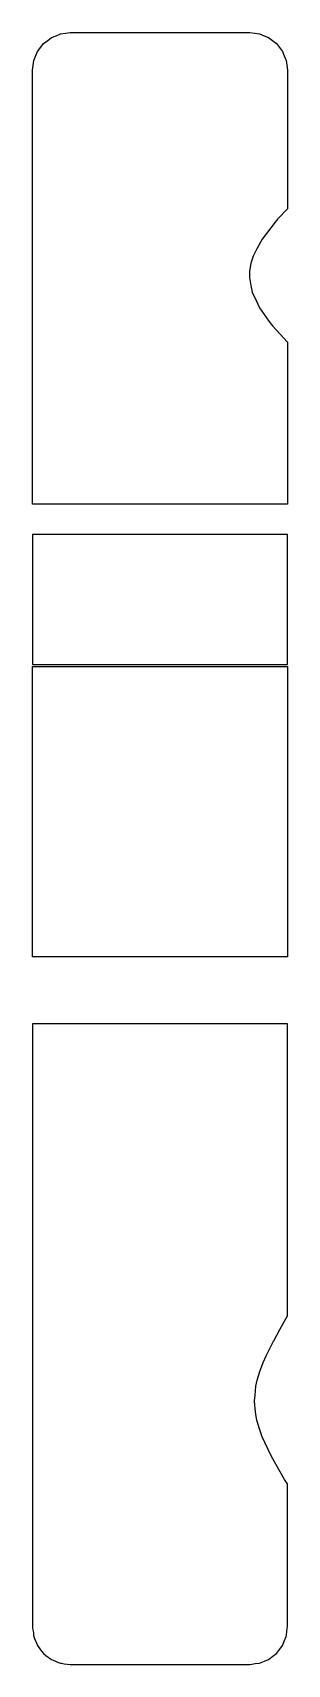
# Model space of a CAD drawing. Header units: metres. Extents: x 2.4 to 16, y -16 to 71.
import ezdxf

# ---------------------------------------------------------------- set-up
doc = ezdxf.new("R2010")
doc.units = ezdxf.units.M

msp = doc.modelspace()

# ---------------------------------------------------------------- linework, layer by layer
for p, q in [((2.986, 70.414), (3.205, 70.583)), ((3.205, 70.583), (3.4, 70.732)), ((3.4, 70.732), (3.656, 70.838)), ((3.656, 70.838), (3.882, 70.932)), ((3.882, 70.932), (4.157, 70.968)), ((4.157, 70.968), (4.4, 71)), ((4.4, 71), (6.42, 71)), ((6.42, 71), (13.765, 71)), ((13.765, 71), (14, 71)), ((14, 71), (14.262, 70.965)), ((14.262, 70.965), (14.518, 70.932)), ((14.518, 70.932), (14.756, 70.833)), ((14.756, 70.833), (15, 70.732)), ((15, 70.732), (15.204, 70.575)), ((15.204, 70.575), (15.414, 70.414)), ((2.468, 69.518), (2.574, 69.773)), ((2.574, 69.773), (2.668, 70)), ((2.668, 70), (2.836, 70.22)), ((2.836, 70.22), (2.986, 70.414)), ((15.414, 70.414), (15.571, 70.21)), ((15.571, 70.21), (15.732, 70)), ((15.732, 70), (15.831, 69.762)), ((15.831, 69.762), (15.932, 69.518)), ((2.4, 69), (2.432, 69.243)), ((2.4, 61.465), (2.4, 69)), ((2.432, 69.243), (2.468, 69.518)), ((15.932, 69.518), (15.965, 69.262)), ((15.965, 69.262), (16, 69)), ((16, 69), (16, 61.918)), ((16, 69), (16, 69)), ((16, 61.918), (16, 61.607)), ((2.4, 60.824), (2.4, 61.465)), ((15.489, 61.078), (15.343, 60.891)), ((16, 61.607), (15.489, 61.078)), ((2.4, 60.103), (2.4, 60.824)), ((2.4, 59.367), (2.4, 60.103)), ((15.343, 60.891), (14.648, 59.989)), ((2.4, 57.976), (2.4, 59.367)), ((14.361, 59.467), (14.171, 59.077)), ((14.648, 59.989), (14.361, 59.467)), ((14.057, 58.704), (13.985, 58.269)), ((14.171, 59.077), (14.057, 58.704)), ((2.4, 57.452), (2.4, 57.976)), ((2.4, 56.805), (2.4, 57.452)), ((13.985, 58.269), (13.97, 57.949)), ((13.97, 57.949), (14.042, 57.519)), ((14.042, 57.519), (14.117, 57.168)), ((2.4, 56.118), (2.4, 56.805)), ((14.117, 57.168), (14.325, 56.72)), ((14.325, 56.72), (14.519, 56.322)), ((2.4, 55.471), (2.4, 56.118)), ((14.519, 56.322), (15.017, 55.611)), ((2.4, 54.928), (2.4, 55.471)), ((2.4, 49.734), (2.4, 54.928)), ((15.017, 55.611), (15.21, 55.36)), ((15.21, 55.36), (16, 54.488)), ((16, 54.488), (16, 52.031)), ((16, 52.031), (16, 45.865)), ((2.4, 48.679), (2.4, 49.734)), ((2.4, 45.865), (2.4, 48.679)), ((13.45, 45.865), (2.4, 45.865)), ((16, 45.865), (13.45, 45.865)), ((4.95, 44.241), (2.4, 44.241)), ((2.4, 44.241), (2.4, 41.113)), ((16, 44.241), (4.95, 44.241)), ((16, 37.744), (16, 44.241)), ((2.4, 41.113), (2.4, 37.312)), ((16, 37.312), (16, 37.744)), ((2.4, 37.312), (2.57, 37.312)), ((2.4, 32.539), (2.4, 37.204)), ((2.4, 37.204), (15.83, 37.204)), ((2.57, 37.312), (16, 37.312)), ((15.83, 37.204), (16, 37.204)), ((16, 37.312), (16, 37.312)), ((16, 37.204), (16, 28.652)), ((2.4, 28.652), (2.4, 32.539)), ((2.4, 27.916), (2.4, 28.652)), ((2.4, 26.812), (2.4, 27.916)), ((16, 28.652), (16, 26.812)), ((16, 28.652), (16, 28.652)), ((2.4, 23.985), (2.4, 26.812)), ((16, 26.812), (16, 21.724)), ((2.4, 21.724), (2.4, 23.985)), ((8.01, 21.724), (2.4, 21.724)), ((16, 21.724), (8.01, 21.724)), ((10.39, 18.152), (2.4, 18.152)), ((2.4, 18.152), (2.4, 15.376)), ((16, 18.152), (10.39, 18.152)), ((16, 13.064), (16, 18.152)), ((2.4, 15.376), (2.4, 13.064)), ((2.4, 13.064), (2.4, 10.942)), ((16, 10.942), (16, 13.064)), ((2.4, 10.942), (2.4, 9.881)), ((16, 4.485), (16, 10.942)), ((2.4, 9.881), (2.4, 6.78)), ((2.4, 6.78), (2.4, 3.809)), ((16, 2.59), (16, 4.485)), ((16, 4.485), (16, 4.485)), ((2.4, 3.809), (2.4, 1.383)), ((15.269, 1.253), (15.602, 1.862)), ((15.602, 1.862), (16, 2.59)), ((2.4, 1.383), (2.4, 0.586)), ((14.888, 0.484), (15.261, 1.239)), ((15.261, 1.239), (15.264, 1.243)), ((15.264, 1.243), (15.267, 1.248)), ((15.267, 1.248), (15.269, 1.253)), ((2.4, 0.586), (2.4, -0.201)), ((14.53, -0.379), (14.708, 0.097)), ((14.708, 0.097), (14.888, 0.484)), ((2.4, -0.201), (2.4, -1.099)), ((14.317, -1.171), (14.395, -0.844)), ((14.395, -0.844), (14.53, -0.379)), ((2.4, -1.099), (2.4, -1.74)), ((2.4, -1.74), (2.4, -2.331)), ((14.246, -1.927), (14.271, -1.658)), ((14.271, -1.658), (14.317, -1.171)), ((2.4, -2.331), (2.4, -2.819)), ((14.26, -2.191), (14.246, -1.927)), ((14.311, -2.674), (14.26, -2.191)), ((2.4, -2.819), (2.4, -3.606)), ((14.374, -2.986), (14.311, -2.674)), ((14.51, -3.438), (14.374, -2.986)), ((14.658, -3.875), (14.51, -3.438)), ((2.4, -3.606), (2.4, -4.23)), ((2.4, -4.23), (2.4, -4.257)), ((2.4, -4.257), (2.4, -13.965)), ((14.97, -4.55), (14.658, -3.875)), ((15.145, -4.915), (14.97, -4.55)), ((15.847, -6.135), (15.145, -4.915)), ((15.885, -6.196), (15.847, -6.135)), ((16, -6.369), (15.885, -6.196)), ((16, -7.214), (16, -6.369)), ((16, -14), (16, -7.214)), ((2.4, -13.965), (2.4, -14)), ((2.4, -14), (2.403, -14.046)), ((2.403, -14.046), (2.42, -14.15)), ((2.42, -14.15), (2.44, -14.3)), ((2.44, -14.3), (2.456, -14.465)), ((2.456, -14.465), (2.468, -14.518)), ((2.468, -14.518), (2.504, -14.622)), ((2.504, -14.622), (2.619, -14.902)), ((15.732, -15), (15.843, -14.731)), ((15.843, -14.731), (15.932, -14.518)), ((15.932, -14.518), (15.949, -14.431)), ((15.949, -14.431), (15.996, -14.073)), ((15.996, -14.073), (16, -14)), ((2.619, -14.902), (2.668, -15)), ((2.668, -15), (2.698, -15.048)), ((2.698, -15.048), (2.882, -15.288)), ((2.882, -15.288), (2.986, -15.414)), ((2.986, -15.414), (3.114, -15.519)), ((3.114, -15.519), (3.355, -15.704)), ((14.999, -15.732), (15.231, -15.555)), ((15.231, -15.555), (15.414, -15.414)), ((15.414, -15.414), (15.591, -15.184)), ((15.591, -15.184), (15.732, -15)), ((3.355, -15.704), (3.4, -15.732)), ((3.4, -15.732), (3.5, -15.781)), ((3.5, -15.781), (3.779, -15.897)), ((3.779, -15.897), (3.882, -15.932)), ((3.882, -15.932), (3.936, -15.944)), ((3.936, -15.944), (4.092, -15.97)), ((4.092, -15.97), (4.4, -16)), ((4.4, -16), (7.073, -16)), ((7.073, -16), (14, -16)), ((14, -16), (14.094, -15.992)), ((14.094, -15.992), (14.288, -15.962)), ((14.288, -15.962), (14.518, -15.932)), ((14.518, -15.932), (14.786, -15.821)), ((14.786, -15.821), (14.999, -15.732))]:
    msp.add_line(p, q)

doc.saveas('drawing.dxf')
